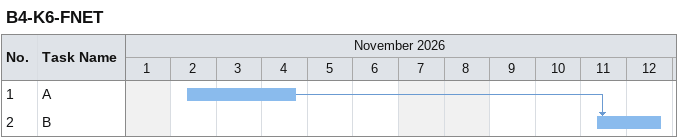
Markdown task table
B4-K6-FNET

| ID | Task | Start | Finish | Predecessors |
|---|---|---|---|---|
| 1 | A | 2026-11-02 | 2026-11-04 |  |
| 2 | B | 2026-11-11 | 2026-11-12 | 1 |
